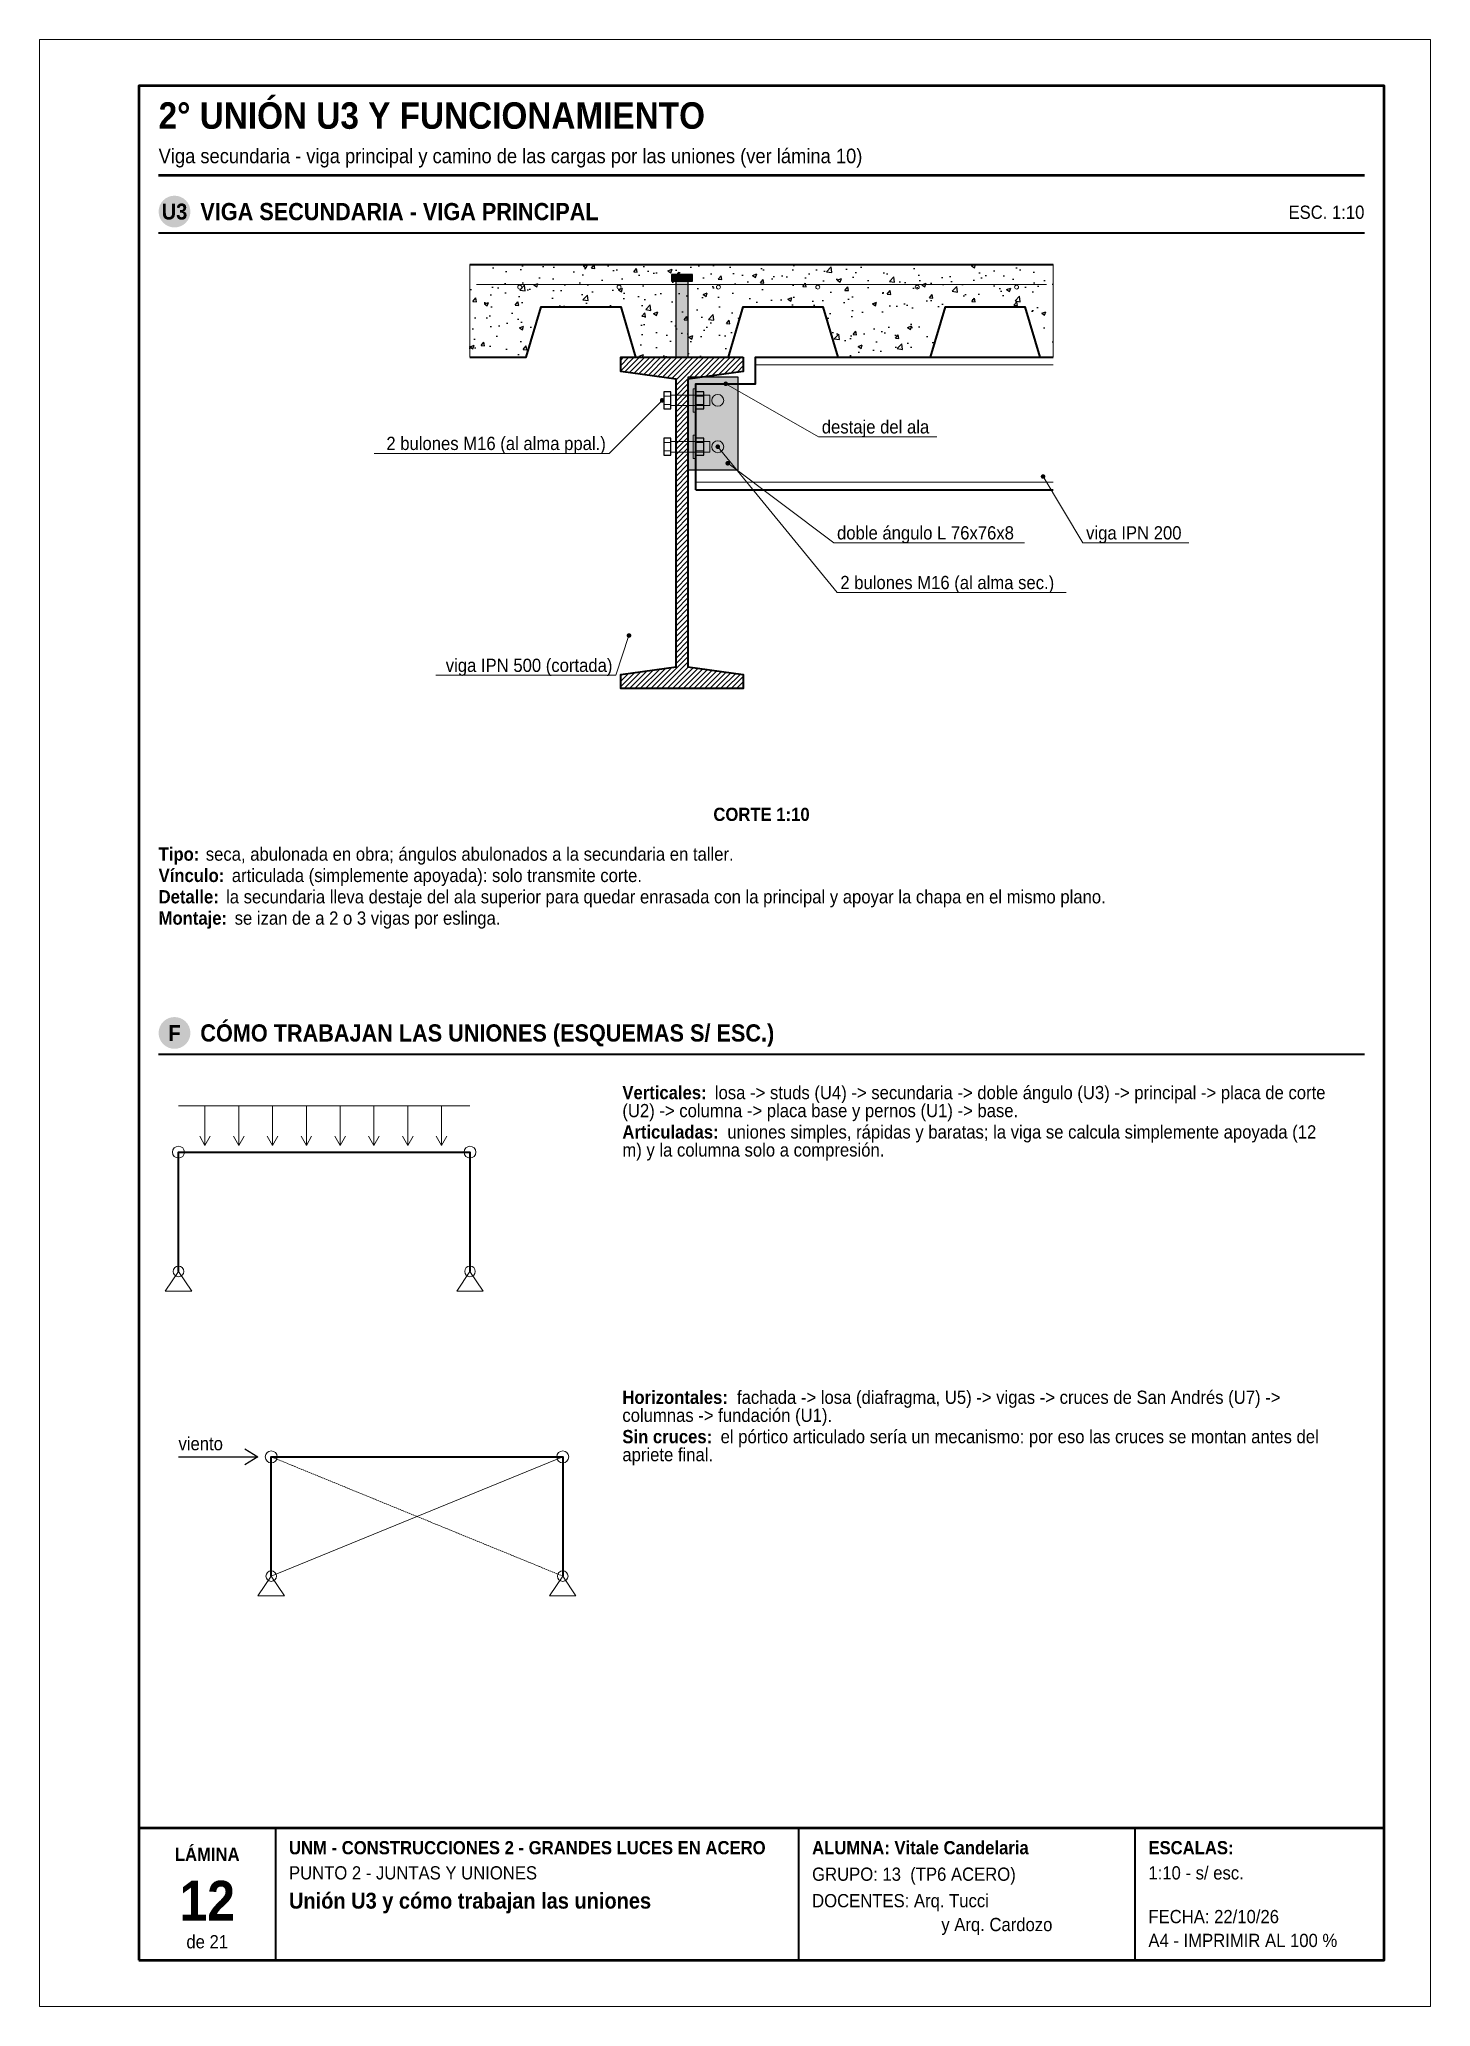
# Model space of a CAD drawing. Header units: millimetres. Extents: x 0 to 210, y 0 to 297.
import ezdxf
from ezdxf.enums import TextEntityAlignment as Align

# ---------------------------------------------------------------- set-up
doc = ezdxf.new("R2010")
doc.units = ezdxf.units.MM
doc.header["$LTSCALE"] = 0.35
doc.linetypes.add('DASHED2', pattern=[0.762, 0.635, -0.127])
for name, color, linetype in [('0-MARCO', 7, 'Continuous'), ('1-OCULTO', 8, 'DASHED2'), ('1-SECCION', 7, 'Continuous'), ('1-VISTA', 7, 'Continuous'), ('2-RAYADO', 8, 'Continuous'), ('3-REFS', 7, 'Continuous'), ('3-TEXTOS', 7, 'Continuous'), ('3-TITULOS', 7, 'Continuous')]:
    doc.layers.add(name, color=color, linetype=linetype)
doc.styles.add('ARIAL', font='arial.ttf')
doc.styles.add('ARIAL-NEGRITA', font='arialbd.ttf')

msp = doc.modelspace()

# ---------------------------------------------------------------- hatches: boundary and pattern name
at = {"layer": '2-RAYADO'}
h = msp.add_hatch(dxfattribs=at)
h.set_pattern_fill('AR-CONC', color=8, scale=0.035)
h.paths.add_polyline_path([(65, 263), (65, 249), (73.5, 249), (75.75, 256.6), (87.75, 256.6), (90, 249), (104, 249), (106.25, 256.6), (118.25, 256.6), (120.5, 249), (134.5, 249), (136.75, 256.6), (148.75, 256.6), (151, 249), (153, 249), (153, 263)])
at = {"layer": '2-RAYADO', "true_color": 0xd7d7d7}
h = msp.add_hatch(color=254, dxfattribs=at)
h.dxf.hatch_style = 1
h.paths.add_polyline_path([(95.4, 260.5), (98.6, 260.5), (98.6, 261.5), (95.4, 261.5)])
h = msp.add_hatch(color=254, dxfattribs=at)
h.dxf.hatch_style = 1
h.paths.add_polyline_path([(96.05, 249), (97.95, 249), (97.95, 260.5), (96.05, 260.5)])
at = {"layer": '2-RAYADO'}
h = msp.add_hatch(dxfattribs=at)
h.set_pattern_fill('ANSI31', color=8, scale=0.18)
h.paths.add_polyline_path([(106.25, 249), (106.25, 246.88), (97.9, 245.72), (97.9, 202.28), (106.25, 201.12), (106.25, 199), (87.75, 199), (87.75, 201.12), (96.1, 202.28), (96.1, 245.72), (87.75, 246.88), (87.75, 249)])
at = {"layer": '2-RAYADO', "true_color": 0xd7d7d7}
h = msp.add_hatch(color=254, dxfattribs=at)
h.dxf.hatch_style = 1
h.paths.add_polyline_path([(97.9, 232), (105.5, 232), (105.5, 246), (97.9, 246)])
at = {"layer": '3-REFS'}
h = msp.add_hatch(color=7, dxfattribs=at)
h.dxf.hatch_style = 1
edge = h.paths.add_edge_path()
edge.add_arc((103.6, 245), 0.35, 0, 360)
h = msp.add_hatch(color=7, dxfattribs=at)
h.dxf.hatch_style = 1
edge = h.paths.add_edge_path()
edge.add_arc((94, 242.5), 0.35, 0, 360)
h = msp.add_hatch(color=7, dxfattribs=at)
h.dxf.hatch_style = 1
edge = h.paths.add_edge_path()
edge.add_arc((102.4, 235.5), 0.35, 0, 360)
h = msp.add_hatch(color=7, dxfattribs=at)
h.dxf.hatch_style = 1
edge = h.paths.add_edge_path()
edge.add_arc((103.9, 233), 0.35, 0, 360)
h = msp.add_hatch(color=7, dxfattribs=at)
h.dxf.hatch_style = 1
edge = h.paths.add_edge_path()
edge.add_arc((151.5, 231), 0.35, 0, 360)
h = msp.add_hatch(color=7, dxfattribs=at)
h.dxf.hatch_style = 1
edge = h.paths.add_edge_path()
edge.add_arc((89, 207), 0.35, 0, 360)
at = {"layer": '3-TITULOS'}
h = msp.add_hatch(color=7, dxfattribs=at)
h.dxf.hatch_style = 1
edge = h.paths.add_edge_path()
edge.add_arc((20.4, 271), 2.4, 0, 360)
h = msp.add_hatch(color=7, dxfattribs=at)
h.dxf.hatch_style = 1
edge = h.paths.add_edge_path()
edge.add_arc((20.4, 147), 2.4, 0, 360)

# ---------------------------------------------------------------- linework, layer by layer
at = {"layer": '0-MARCO', "color": 9, "lineweight": 0}
msp.add_lwpolyline([(0, 0), (210, 0), (210, 297), (0, 297)], close=True, dxfattribs=at)
at = {"layer": '0-MARCO', "lineweight": 50}
msp.add_lwpolyline([(15, 7), (203, 7), (203, 290), (15, 290)], close=True, dxfattribs=at)
msp.add_lwpolyline([(15, 27), (203, 27)], dxfattribs=at)
at = {"layer": '0-MARCO', "lineweight": 35}
for points in [[(35.68, 7), (35.68, 27)], [(114.64, 7), (114.64, 27)], [(165.4, 7), (165.4, 27)]]:
    msp.add_lwpolyline(points, dxfattribs=at)
at = {"layer": '1-OCULTO', "lineweight": 13}
msp.add_lwpolyline([(79, 65), (35, 83)], dxfattribs=at)
at = {"layer": '1-SECCION', "lineweight": 35}
for points in [[(65, 263), (153, 263)], [(65, 249), (73.5, 249), (75.75, 256.6), (87.75, 256.6), (90, 249), (104, 249), (106.25, 256.6), (118.25, 256.6), (120.5, 249), (134.5, 249), (136.75, 256.6), (148.75, 256.6), (151, 249), (153, 249)], [(99.1, 229), (99.1, 245), (108.1, 245), (108.1, 249), (153, 249)], [(99.1, 229), (153, 229)], [(21, 111), (21, 129), (65, 129), (65, 111)], [(35, 65), (35, 83), (79, 83), (79, 65)]]:
    msp.add_lwpolyline(points, dxfattribs=at)
msp.add_lwpolyline([(106.25, 249), (106.25, 246.88), (97.9, 245.72), (97.9, 202.28), (106.25, 201.12), (106.25, 199), (87.75, 199), (87.75, 201.12), (96.1, 202.28), (96.1, 245.72), (87.75, 246.88), (87.75, 249)], close=True, dxfattribs=at)
at = {"layer": '1-SECCION', "lineweight": 25}
msp.add_lwpolyline([(97.9, 232), (105.5, 232), (105.5, 246), (97.9, 246)], close=True, dxfattribs=at)
at = {"layer": '1-VISTA', "lineweight": 13}
for points in [[(65, 263), (65, 249)], [(153, 263), (153, 249)], [(108.1, 247.87), (153, 247.87)], [(94.26, 243.14), (95.3, 243.14)], [(94.26, 241.86), (95.3, 241.86)], [(99, 243.14), (100.28, 243.14)], [(99, 241.86), (100.28, 241.86)], [(94.26, 236.14), (95.3, 236.14)], [(94.26, 234.86), (95.3, 234.86)], [(99, 236.14), (100.28, 236.14)], [(99, 234.86), (100.28, 234.86)], [(99.1, 230.13), (153, 230.13)], [(35, 65), (79, 83)]]:
    msp.add_lwpolyline(points, dxfattribs=at)
at = {"layer": '1-VISTA', "lineweight": 25}
for points in [[(95.4, 260.5), (98.6, 260.5), (98.6, 261.5), (95.4, 261.5)], [(96.05, 249), (97.95, 249), (97.95, 260.5), (96.05, 260.5)], [(94.26, 241.22), (95.3, 241.22), (95.3, 243.78), (94.26, 243.78)], [(99, 241.22), (100.28, 241.22), (100.28, 243.78), (99, 243.78)], [(94.26, 234.22), (95.3, 234.22), (95.3, 236.78), (94.26, 236.78)], [(99, 234.22), (100.28, 234.22), (100.28, 236.78), (99, 236.78)]]:
    msp.add_lwpolyline(points, close=True, dxfattribs=at)
at = {"layer": '1-VISTA', "lineweight": 18}
for points in [[(66, 260), (152, 260)], [(95.3, 241.7), (101.22, 241.7), (101.22, 243.3), (95.3, 243.3)], [(95.3, 234.7), (101.22, 234.7), (101.22, 236.3), (95.3, 236.3)]]:
    msp.add_lwpolyline(points, dxfattribs=at)
for points in [[(98.7, 240.74), (99, 240.74), (99, 244.26), (98.7, 244.26)], [(98.7, 233.74), (99, 233.74), (99, 237.26), (98.7, 237.26)], [(21, 111), (19, 108), (23, 108)], [(65, 111), (63, 108), (67, 108)], [(35, 65), (33, 62), (37, 62)], [(79, 65), (77, 62), (81, 62)]]:
    msp.add_lwpolyline(points, close=True, dxfattribs=at)
at = {"layer": '1-VISTA', "lineweight": 13}
for centre in [(72.5, 259.6), (87.5, 259.6), (102.5, 259.6), (117.5, 259.6), (132.5, 259.6), (147.5, 259.6)]:
    msp.add_circle(centre, 0.3, dxfattribs=at)
at = {"layer": '1-VISTA', "lineweight": 18}
for centre, radius in [((102.4, 242.5), 0.9), ((102.4, 235.5), 0.9), ((21, 129), 0.9), ((65, 129), 0.9), ((21, 111), 0.8), ((65, 111), 0.8), ((35, 83), 0.9), ((79, 83), 0.9), ((35, 65), 0.8), ((79, 65), 0.8)]:
    msp.add_circle(centre, radius, dxfattribs=at)
at = {"layer": '3-REFS', "lineweight": 13}
for points in [[(103.6, 245), (117.6, 237)], [(94, 242.5), (86, 234.5)], [(102.4, 235.5), (120.4, 213.5)], [(117.6, 237), (135.47, 237)], [(86, 234.5), (50.53, 234.5)], [(103.9, 233), (119.9, 221)], [(151.5, 231), (157.5, 221)], [(119.9, 221), (148.69, 221)], [(157.5, 221), (173.48, 221)], [(120.4, 213.5), (154.99, 213.5)], [(89, 207), (87, 201)], [(87, 201), (59.82, 201)], [(21, 136), (65, 136)], [(25, 136), (25, 130)], [(30.1, 136), (30.1, 130)], [(35.2, 136), (35.2, 130)], [(40.3, 136), (40.3, 130)], [(45.4, 136), (45.4, 130)], [(50.5, 136), (50.5, 130)], [(55.6, 136), (55.6, 130)], [(60.7, 136), (60.7, 130)], [(24.2, 131.4), (25, 130), (25.8, 131.4)], [(29.3, 131.4), (30.1, 130), (30.9, 131.4)], [(34.4, 131.4), (35.2, 130), (36, 131.4)], [(39.5, 131.4), (40.3, 130), (41.1, 131.4)], [(44.6, 131.4), (45.4, 130), (46.2, 131.4)], [(49.7, 131.4), (50.5, 130), (51.3, 131.4)], [(54.8, 131.4), (55.6, 130), (56.4, 131.4)], [(59.9, 131.4), (60.7, 130), (61.5, 131.4)]]:
    msp.add_lwpolyline(points, dxfattribs=at)
at = {"layer": '3-REFS', "lineweight": 25}
for points in [[(31, 84.2), (33, 83), (31, 81.8)], [(21, 83), (33, 83)]]:
    msp.add_lwpolyline(points, dxfattribs=at)
at = {"layer": '3-TITULOS', "lineweight": 50}
msp.add_lwpolyline([(18, 276.5), (200, 276.5)], dxfattribs=at)
at = {"layer": '3-TITULOS', "lineweight": 35}
for points in [[(18, 267.8), (200, 267.8)], [(18, 143.8), (200, 143.8)]]:
    msp.add_lwpolyline(points, dxfattribs=at)

# ---------------------------------------------------------------- texts
at = {"layer": '3-TEXTOS', "width": 0.9}
for s, height, style, p in [('destaje del ala', 2, 'ARIAL', (118.1, 237.5)), ('doble ángulo L 76x76x8', 2, 'ARIAL', (120.4, 221.5)), ('viga IPN 200', 2, 'ARIAL', (158, 221.5)), ('2 bulones M16 (al alma sec.)', 2, 'ARIAL', (120.9, 214)), ('Tipo:', 2, 'ARIAL-NEGRITA', (18, 173)), ('seca, abulonada en obra; ángulos abulonados a la secundaria en taller.', 2, 'ARIAL', (25.12, 173)), ('Vínculo:', 2, 'ARIAL-NEGRITA', (18, 169.78)), ('articulada (simplemente apoyada): solo transmite corte.', 2, 'ARIAL', (29.05, 169.78)), ('Detalle:', 2, 'ARIAL-NEGRITA', (18, 166.56)), ('la secundaria lleva destaje del ala superior para quedar enrasada con la principal y apoyar la chapa en el mismo plano.', 2, 'ARIAL', (28.18, 166.56)), ('Montaje:', 2, 'ARIAL-NEGRITA', (18, 163.34)), ('se izan de a 2 o 3 vigas por eslinga.', 2, 'ARIAL', (29.48, 163.34)), ('Verticales:', 2, 'ARIAL-NEGRITA', (88, 137)), ('losa -> studs (U4) -> secundaria -> doble ángulo (U3) -> principal -> placa de corte', 2, 'ARIAL', (101.96, 137)), ('(U2) -> columna -> placa base y pernos (U1) -> base.', 2, 'ARIAL', (88, 134.28)), ('Articuladas:', 2, 'ARIAL-NEGRITA', (88, 131.06)), ('uniones simples, rápidas y baratas; la viga se calcula simplemente apoyada (12', 2, 'ARIAL', (103.85, 131.06)), ('m) y la columna solo a compresión.', 2, 'ARIAL', (88, 128.34)), ('Horizontales:', 2, 'ARIAL-NEGRITA', (88, 91)), ('fachada -> losa (diafragma, U5) -> vigas -> cruces de San Andrés (U7) ->', 2, 'ARIAL', (105.3, 91)), ('columnas -> fundación (U1).', 2, 'ARIAL', (88, 88.28)), ('Sin cruces:', 2, 'ARIAL-NEGRITA', (88, 85.06)), ('el pórtico articulado sería un mecanismo: por eso las cruces se montan antes del', 2, 'ARIAL', (102.83, 85.06)), ('viento', 2, 'ARIAL', (21, 84)), ('apriete final.', 2, 'ARIAL', (88, 82.34)), ('UNM - CONSTRUCCIONES 2 - GRANDES LUCES EN ACERO', 2, 'ARIAL-NEGRITA', (37.68, 23)), ('ALUMNA: Vitale Candelaria', 2, 'ARIAL-NEGRITA', (116.64, 23)), ('ESCALAS:', 2, 'ARIAL-NEGRITA', (167.4, 23)), ('PUNTO 2 - JUNTAS Y UNIONES', 2, 'ARIAL', (37.68, 19.2)), ('GRUPO: 13  (TP6 ACERO)', 2, 'ARIAL', (116.64, 19)), ('1:10 - s/ esc.', 2, 'ARIAL', (167.4, 19.2)), ('Unión U3 y cómo trabajan las uniones', 2.4, 'ARIAL-NEGRITA', (37.68, 14.8)), ('DOCENTES: Arq. Tucci', 2, 'ARIAL', (116.64, 15)), ('y Arq. Cardozo', 2, 'ARIAL', (136.14, 11.4)), ('FECHA: 22/10/26', 2, 'ARIAL', (167.4, 12.6)), ('A4 - IMPRIMIR AL 100 %', 2, 'ARIAL', (167.4, 9))]:
    msp.add_text(s, height=height, dxfattribs=dict(at, style=style)).set_placement(p)
at = {"layer": '3-TEXTOS', "style": 'ARIAL', "width": 0.9}
for s, p in [('2 bulones M16 (al alma ppal.)', (85.5, 235)), ('viga IPN 500 (cortada)', (86.5, 201.5))]:
    msp.add_text(s, height=2, dxfattribs=at).set_placement(p, align=Align.RIGHT)
at = {"layer": '3-TEXTOS', "style": 'ARIAL-NEGRITA', "width": 0.9}
msp.add_text('CORTE 1:10', height=2, dxfattribs=at).set_placement((109, 180), align=Align.MIDDLE_CENTER)
at = {"layer": '3-TITULOS', "width": 0.9}
for s, height, style, p in [('2° UNIÓN U3 Y FUNCIONAMIENTO', 4, 'ARIAL-NEGRITA', (18, 283.5)), ('Viga secundaria - viga principal y camino de las cargas por las uniones (ver lámina 10)', 2.2, 'ARIAL', (18, 278.3))]:
    msp.add_text(s, height=height, dxfattribs=dict(at, style=style)).set_placement(p)
at = {"layer": '3-TITULOS', "color": 7, "true_color": 0xffffff, "style": 'ARIAL-NEGRITA', "width": 0.9}
for s, p in [('U3', (20.4, 271)), ('F', (20.4, 147))]:
    msp.add_text(s, height=2.4, dxfattribs=at).set_placement(p, align=Align.MIDDLE_CENTER)
at = {"layer": '3-TITULOS', "style": 'ARIAL-NEGRITA', "width": 0.9}
for s, p in [('VIGA SECUNDARIA - VIGA PRINCIPAL', (24.3, 271)), ('CÓMO TRABAJAN LAS UNIONES (ESQUEMAS S/ ESC.)', (24.3, 147))]:
    msp.add_text(s, height=2.6, dxfattribs=at).set_placement(p, align=Align.MIDDLE_LEFT)
at = {"layer": '3-TITULOS', "style": 'ARIAL', "width": 0.9}
msp.add_text('ESC. 1:10', height=2, dxfattribs=at).set_placement((200, 270.9), align=Align.MIDDLE_RIGHT)
at = {"layer": '3-TITULOS', "width": 0.9}
for s, height, style, p in [('LÁMINA', 2, 'ARIAL-NEGRITA', (25.34, 23)), ('12', 6, 'ARIAL-NEGRITA', (25.34, 16)), ('de 21', 2, 'ARIAL', (25.34, 9.8))]:
    msp.add_text(s, height=height, dxfattribs=dict(at, style=style)).set_placement(p, align=Align.MIDDLE_CENTER)

doc.saveas('drawing.dxf')
